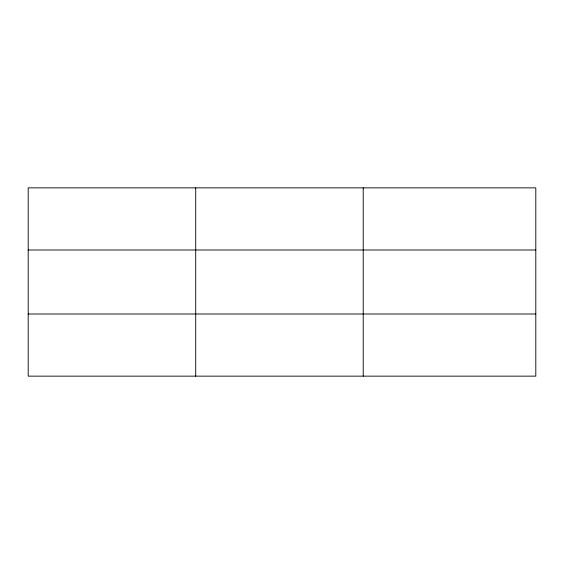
<?xml version="1.0" encoding="UTF-8"?>
<svg xmlns="http://www.w3.org/2000/svg" width="564" height="564" viewBox="0 0 564 564"><rect width="100%" height="100%" fill="white"/><g stroke="black" fill="none" stroke-linecap="round" stroke-linejoin="round"><path stroke-width="0.85" d="M195.708 376.139L195.708 187.861M363.216 376.139L363.216 187.861M535.8 249.993L535.8 187.861L28.2 187.861L28.2 376.139L535.8 376.139L535.8 249.993L28.2 249.993M28.2 314.007L535.8 314.007"/></g></svg>
